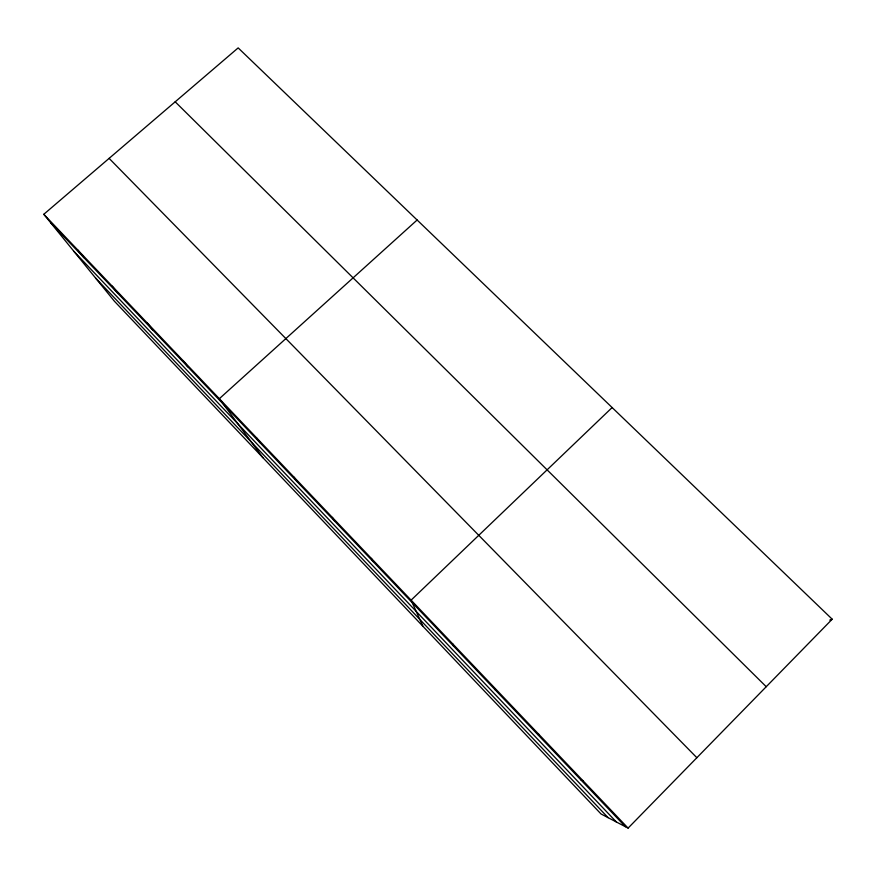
<?xml version="1.0" encoding="UTF-8"?>
<svg xmlns="http://www.w3.org/2000/svg" width="876" height="876" viewBox="0 0 876 876"><rect width="100%" height="100%" fill="white"/><g stroke="black" fill="none" stroke-linecap="round" stroke-linejoin="round"><path stroke-width="1.31" d="M495.082 689.74L495.367 688.678M628.092 828.105L832.2 619.201L238.162 47.895L43.8 214.291L114.362 301.169L601.035 813.968L628.092 828.105L43.8 214.291M612.127 407.548L411.096 600.148L422.955 626.329M417.129 220.007L219.339 398.7L262.997 457.776M829.758 620.109L832.2 619.201M537.7 734.526L538.74 734.241M581.149 780.177L582.978 780.713M175.189 101.802L766.237 686.707M109.117 158.37L696.858 757.718M50.567 222.624L625.442 826.725M73.956 251.412L616.375 821.984M95.517 277.966L608.13 817.68M77.712 249.912L84.008 257.752M112.205 286.156L118.008 293.493M147.299 323.025L152.588 329.825M183.007 360.529L187.771 366.792M256.329 437.562L259.975 442.676M293.975 477.113L297.03 481.614M332.311 517.377L334.752 521.253M371.336 558.384L373.154 561.604M452.826 643.991L453.275 645.809"/></g></svg>
